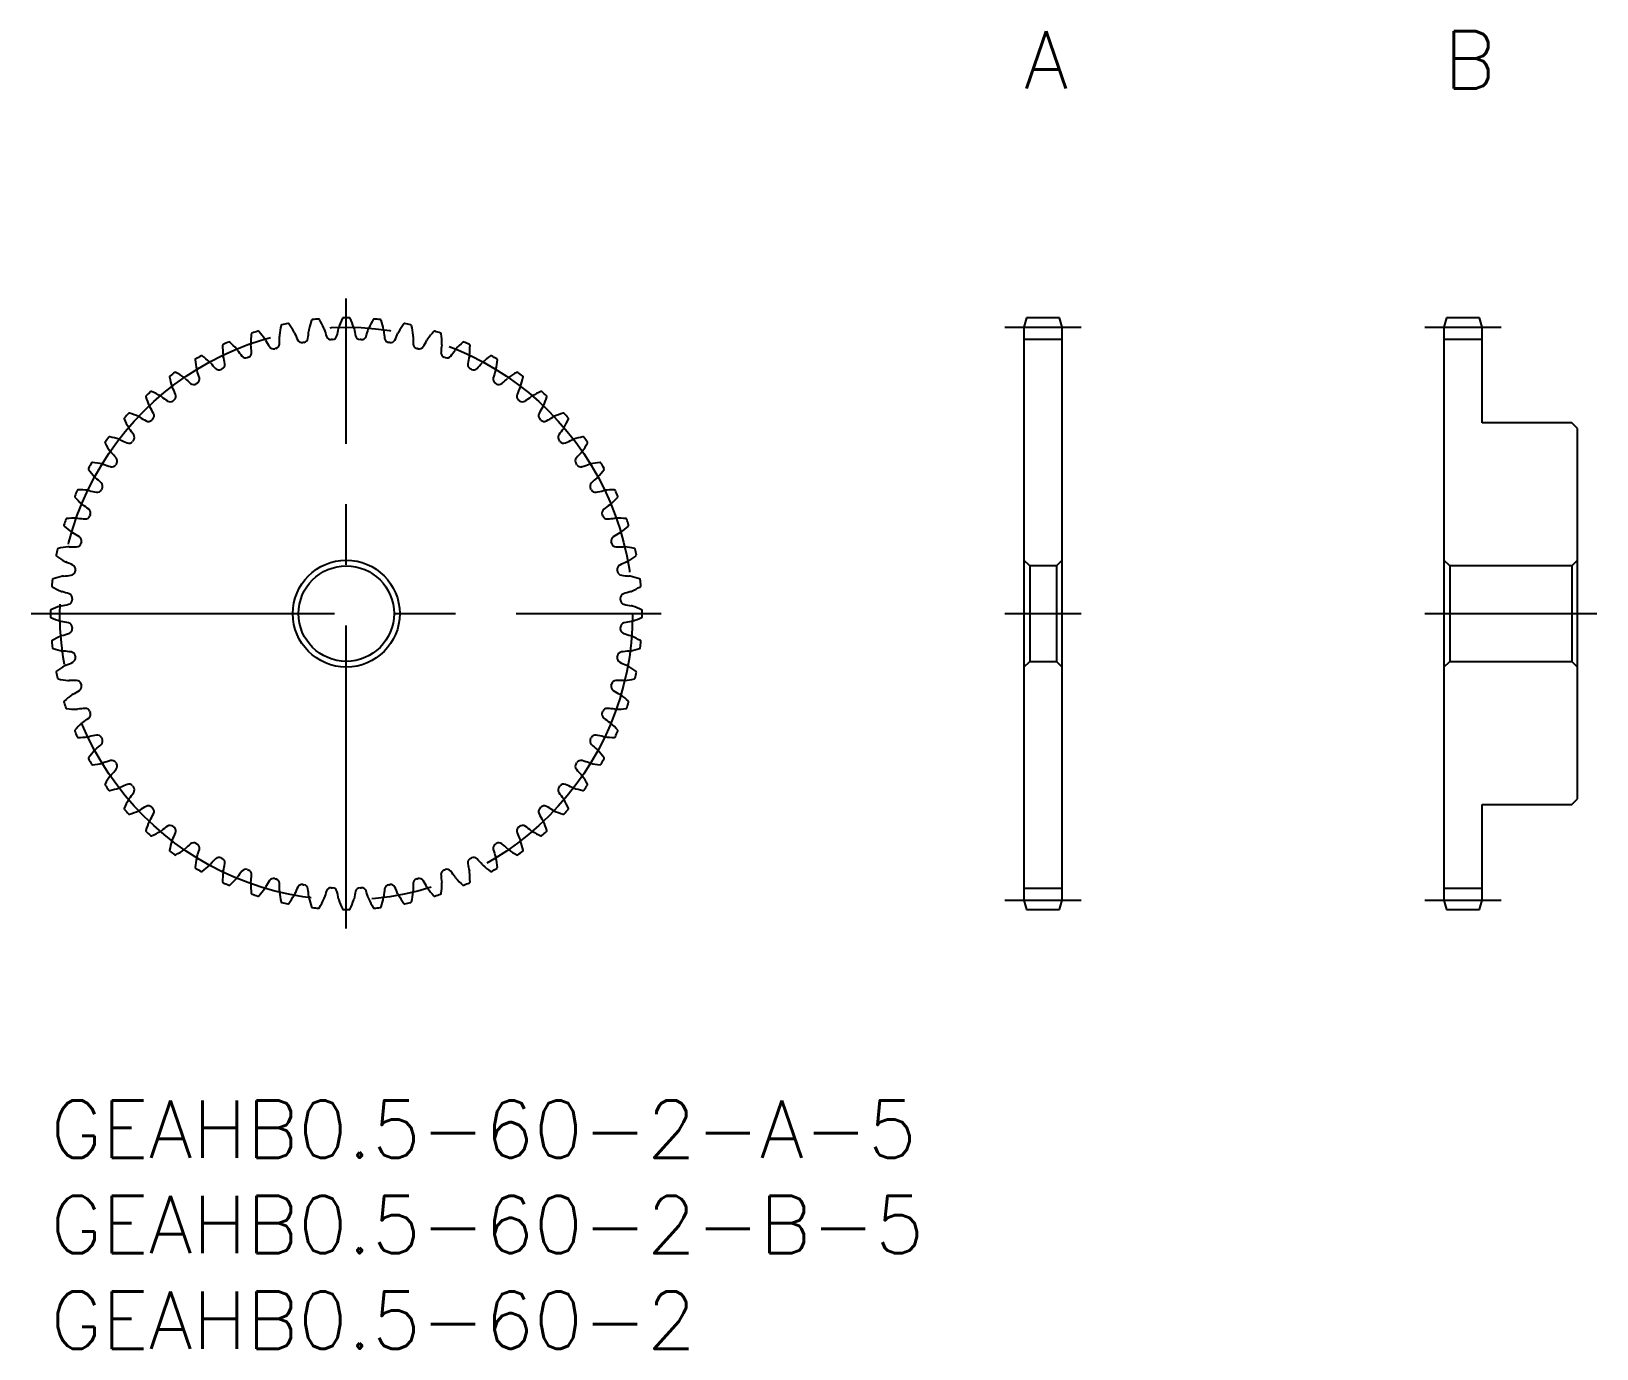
# Model space of a CAD drawing. Extents: x -1 to 81, y -13 to 56.
import ezdxf

# ---------------------------------------------------------------- set-up
doc = ezdxf.new("R2010")
doc.units = 0
doc.header["$LTSCALE"] = 0.5
doc.linetypes.add('CENTER', pattern=[50.8, 31.75, -6.35, 6.35, -6.35])
for name, color, linetype in [('MSM_CENTER', 1, 'CENTER'), ('MSM_CONTINUOUS', 7, 'CONTINUOUS'), ('MSM_PART_NUMBER', 7, 'CONTINUOUS')]:
    doc.layers.add(name, color=color, linetype=linetype)
doc.styles.get("Standard").update_dxf_attribs({"font": 'txt.shx', "height": 2, "bigfont": 'bigfont.shx'})

# ---------------------------------------------------------------- blocks, each defined once
blk = doc.blocks.new('*U3')
at = {"layer": 'MSM_PART_NUMBER'}
blk.add_text('GEAHB0.5-60-2-B-5', height=3, dxfattribs=at).set_placement((0, -8))
blk = doc.blocks.new('*U4')
at = {"layer": 'MSM_PART_NUMBER'}
blk.add_text('GEAHB0.5-60-2-A-5', height=3, dxfattribs=at).set_placement((0, -3))
blk = doc.blocks.new('*U5')
at = {"layer": 'MSM_PART_NUMBER'}
blk.add_text('GEAHB0.5-60-2', height=3, dxfattribs=at).set_placement((0, -13))
blk = doc.blocks.new('*U6')
at = {"layer": 'MSM_PART_NUMBER'}
blk.add_text('A', height=3, dxfattribs=at).set_placement((51, 53))
blk = doc.blocks.new('*U7')
at = {"layer": 'MSM_PART_NUMBER'}
blk.add_text('B', height=3, dxfattribs=at).set_placement((73, 53))

msp = doc.modelspace()

# ---------------------------------------------------------------- linework, layer by layer
at = {"layer": 'MSM_CENTER'}
for p, q in [((15.5, 9), (15.5, 42)), ((50, 40.5), (54, 40.5)), ((72, 40.5), (76, 40.5)), ((-1, 25.5), (32, 25.5)), ((50, 25.5), (54, 25.5)), ((72, 25.5), (81, 25.5)), ((50, 10.5), (54, 10.5)), ((72, 10.5), (76, 10.5))]:
    msp.add_line(p, q, dxfattribs=at)
msp.add_circle((15.5, 25.5), 15, dxfattribs=at)
at = {"layer": 'MSM_CONTINUOUS'}
for p, q in [((51.134, 41), (51, 40.5)), ((52.866, 41), (51.134, 41)), ((74.866, 41), (73.134, 41)), ((75, 40.5), (74.866, 41)), ((51, 40.5), (51, 10.5)), ((53, 40.5), (52.866, 41)), ((53, 10.5), (53, 40.5)), ((73.134, 41), (73, 40.5)), ((73, 40.5), (73, 10.5)), ((75, 35.5), (75, 40.5)), ((51, 39.875), (53, 39.875)), ((73, 39.875), (75, 39.875)), ((79.7, 35.5), (75, 35.5)), ((80, 35.2), (79.7, 35.5)), ((80, 15.8), (80, 35.2)), ((51.3, 28), (51, 28.3)), ((51.3, 28), (51.3, 23)), ((52.7, 28), (51.3, 28)), ((53, 28.3), (52.7, 28)), ((52.7, 28), (52.7, 23)), ((73.3, 28), (73, 28.3)), ((73.3, 28), (73.3, 23)), ((79.7, 28), (73.3, 28)), ((80, 28.3), (79.7, 28)), ((79.7, 28), (79.7, 23)), ((51, 22.7), (51.3, 23)), ((51.3, 23), (52.7, 23)), ((52.7, 23), (53, 22.7)), ((73, 22.7), (73.3, 23)), ((73.3, 23), (79.7, 23)), ((79.7, 23), (80, 22.7)), ((79.7, 15.5), (80, 15.8)), ((75, 10.5), (75, 15.5)), ((75, 15.5), (79.7, 15.5)), ((51, 11.125), (53, 11.125)), ((73, 11.125), (75, 11.125)), ((51, 10.5), (51.134, 10)), ((51.134, 10), (52.866, 10)), ((52.866, 10), (53, 10.5)), ((73, 10.5), (73.134, 10)), ((73.134, 10), (74.866, 10)), ((74.866, 10), (75, 10.5))]:
    msp.add_line(p, q, dxfattribs=at)
for radius in [2.8, 2.5]:
    msp.add_circle((15.5, 25.5), radius, dxfattribs=at)
for centre, radius, start, end in [((15.5, 25.5), 15.5, 89.40385, 90.59615), ((10.573, 40.143), 0.05, 108.59615, 173.65134), ((15.5, 25.5), 15.5, 107.40385, 108.59615), ((10.879, 40.243), 0.05, 42.34866, 107.40385), ((7.22, 36.908), 5, 36.5, 42.34866), ((16.966, 39.52), 5, 167.65134, 173.5), ((12.131, 40.578), 0.05, 102.59615, 167.65134), ((15.5, 25.5), 15.5, 101.40385, 102.59615), ((12.445, 40.645), 0.05, 36.34866, 101.40385), ((8.458, 37.711), 5, 30.5, 36.34866), ((12.41, 40.039), 0.414, 21.46228, 30.50011), ((17.09, 41.879), 4.615, 201.46217, 206.37312), ((8.926, 40.586), 4.615, 351.62688, 356.53783), ((13.946, 40.282), 0.414, 167.49989, 176.53772), ((18.424, 39.289), 5, 161.65134, 167.5), ((13.725, 40.848), 0.05, 96.59615, 161.65134), ((15.5, 25.5), 15.5, 95.40385, 96.59615), ((14.045, 40.881), 0.05, 30.34866, 95.40385), ((9.773, 38.38), 5, 24.5, 30.34866), ((13.946, 40.282), 0.414, 15.46228, 24.50011), ((18.794, 41.623), 4.615, 195.46217, 200.37312), ((10.539, 41.19), 4.615, 345.62688, 350.53783), ((15.5, 40.363), 0.414, 161.49988, 170.53772), ((19.849, 38.908), 5, 155.65134, 161.5), ((15.339, 40.949), 0.05, 90.59615, 155.65134), ((15.661, 40.949), 0.05, 24.34866, 89.40385), ((11.151, 38.908), 5, 18.5, 24.34866), ((15.5, 40.363), 0.414, 9.46228, 18.50013), ((20.461, 41.19), 4.615, 189.46217, 194.37312), ((12.206, 41.623), 4.615, 339.62688, 344.53783), ((17.054, 40.282), 0.414, 155.49988, 164.53772), ((21.227, 38.38), 5, 149.65134, 155.5), ((16.955, 40.881), 0.05, 84.59615, 149.65134), ((15.5, 25.5), 15.5, 83.40385, 84.59615), ((17.275, 40.848), 0.05, 18.34866, 83.40385), ((12.576, 39.289), 5, 12.5, 18.34866), ((17.054, 40.282), 0.414, 3.46228, 12.50013), ((22.074, 40.586), 4.615, 183.46217, 188.37312), ((13.91, 41.879), 4.615, 333.62688, 338.53783), ((18.59, 40.039), 0.414, 149.49988, 158.53772), ((22.542, 37.711), 5, 143.65134, 149.5), ((18.555, 40.645), 0.05, 78.59615, 143.65134), ((15.5, 25.5), 15.5, 77.40385, 78.59615), ((18.869, 40.578), 0.05, 12.34866, 77.40385), ((14.034, 39.52), 5, 6.5, 12.34866), ((23.78, 36.908), 5, 137.65134, 143.5), ((20.121, 40.243), 0.05, 72.59615, 137.65134), ((15.5, 25.5), 15.5, 71.40385, 72.59615), ((20.427, 40.143), 0.05, 6.34866, 71.40385), ((9.069, 39.548), 0.05, 114.59615, 179.65134), ((14.019, 39.518), 5, 179.65134, 185.5), ((15.5, 25.5), 15.5, 113.40385, 114.59615), ((9.363, 39.679), 0.05, 48.34866, 113.40385), ((6.073, 35.98), 5, 42.5, 48.34866), ((15.493, 39.596), 5, 173.65134, 179.5), ((10.907, 39.636), 0.414, 179.49989, 188.53772), ((5.933, 38.889), 4.615, 3.62688, 8.53783), ((10.907, 39.636), 0.414, 27.46228, 36.50011), ((15.37, 41.955), 4.615, 207.46217, 212.37312), ((11.683, 39.618), 0.25, 212.37312, 285.13008), ((15.5, 25.5), 14.375, 104.86995, 105.13005), ((11.747, 39.635), 0.25, 284.86995, 357.62687), ((12.41, 40.039), 0.414, 173.49989, 182.53772), ((7.385, 39.816), 4.615, 357.62688, 2.53783), ((13.179, 39.94), 0.25, 206.37312, 279.13008), ((15.5, 25.5), 14.375, 98.86995, 99.13005), ((13.245, 39.95), 0.25, 278.86995, 351.62687), ((14.701, 40.103), 0.25, 200.37312, 273.13008), ((15.5, 25.5), 14.375, 92.86995, 93.13005), ((14.768, 40.107), 0.25, 272.86995, 345.62688), ((16.232, 40.107), 0.25, 194.37312, 267.13005), ((15.5, 25.5), 14.375, 86.86995, 87.13005), ((16.299, 40.103), 0.25, 266.86995, 339.62687), ((17.755, 39.95), 0.25, 188.37312, 261.13005), ((15.5, 25.5), 14.375, 80.86995, 81.13005), ((17.821, 39.94), 0.25, 260.86995, 333.62687), ((23.615, 39.816), 4.615, 177.46217, 182.37312), ((18.59, 40.039), 0.414, 357.46228, 6.50013), ((19.253, 39.635), 0.25, 182.37312, 255.13005), ((15.5, 25.5), 14.375, 74.86995, 75.13005), ((19.317, 39.618), 0.25, 254.86995, 327.62687), ((15.63, 41.955), 4.615, 327.62688, 332.53783), ((20.093, 39.636), 0.414, 143.49988, 152.53772), ((25.067, 38.889), 4.615, 171.46217, 176.37312), ((15.507, 39.596), 5, 0.5, 6.34866), ((20.093, 39.636), 0.414, 351.46228, 0.50013), ((24.927, 35.98), 5, 131.65134, 137.5), ((21.637, 39.679), 0.05, 66.59615, 131.65134), ((15.5, 25.5), 15.5, 65.40385, 66.59615), ((21.931, 39.548), 0.05, 0.34866, 65.40385), ((16.981, 39.518), 5, 354.5, 0.34866), ((7.636, 38.799), 0.05, 120.59615, 185.65134), ((12.562, 39.286), 5, 185.65134, 191.5), ((15.5, 25.5), 15.5, 119.40385, 120.59615), ((7.915, 38.96), 0.05, 54.34866, 119.40385), ((5.03, 34.937), 5, 48.5, 54.34866), ((8.068, 38.372), 0.414, 39.46228, 48.50011), ((11.951, 41.569), 4.615, 219.46217, 224.37312), ((8.89, 38.546), 0.25, 296.86989, 9.62687), ((9.454, 39.078), 0.414, 185.49989, 194.53772), ((4.586, 37.816), 4.615, 9.62688, 14.53783), ((9.454, 39.078), 0.414, 33.46228, 42.50011), ((13.65, 41.852), 4.615, 213.46217, 218.37312), ((10.228, 39.142), 0.25, 218.37312, 291.13008), ((15.5, 25.5), 14.375, 110.86995, 111.13005), ((10.29, 39.165), 0.25, 290.86995, 3.62687), ((20.71, 39.165), 0.25, 176.37312, 249.13005), ((15.5, 25.5), 14.375, 68.86995, 69.13005), ((20.772, 39.142), 0.25, 248.86995, 321.62687), ((17.35, 41.852), 4.615, 321.62688, 326.53783), ((21.546, 39.078), 0.414, 137.49988, 146.53772), ((22.11, 38.546), 0.25, 170.37312, 243.13005), ((26.414, 37.816), 4.615, 165.46217, 170.37312), ((21.546, 39.078), 0.414, 345.46228, 354.50013), ((19.049, 41.569), 4.615, 315.62688, 320.53783), ((22.932, 38.372), 0.414, 131.49988, 140.53772), ((25.97, 34.937), 5, 125.65134, 131.5), ((23.085, 38.96), 0.05, 60.59615, 125.65134), ((15.5, 25.5), 15.5, 59.40385, 60.59615), ((18.438, 39.286), 5, 348.5, 354.34866), ((23.364, 38.799), 0.05, 354.34866, 59.40385), ((6.289, 37.904), 0.05, 126.59615, 191.65134), ((11.137, 38.904), 5, 191.65134, 197.5), ((15.5, 25.5), 15.5, 125.40385, 126.59615), ((6.549, 38.093), 0.05, 60.34866, 125.40385), ((4.1, 33.791), 5, 54.5, 60.34866), ((6.763, 37.525), 0.414, 45.46228, 54.50011), ((10.291, 41.11), 4.615, 225.46217, 230.37312), ((8.068, 38.372), 0.414, 191.49989, 200.53772), ((3.358, 36.608), 4.615, 15.62688, 20.53783), ((7.563, 37.784), 0.25, 302.86989, 15.62687), ((8.831, 38.516), 0.25, 224.37312, 297.13008), ((15.5, 25.5), 14.375, 116.86995, 117.13005), ((15.5, 25.5), 14.375, 62.86995, 63.13005), ((22.169, 38.516), 0.25, 242.86995, 315.62687), ((23.437, 37.784), 0.25, 164.37312, 237.13006), ((27.642, 36.608), 4.615, 159.46217, 164.37312), ((22.932, 38.372), 0.414, 339.46228, 348.50013), ((20.709, 41.11), 4.615, 309.62688, 314.53783), ((24.237, 37.525), 0.414, 125.49988, 134.53772), ((26.9, 33.791), 5, 119.65134, 125.5), ((24.451, 38.093), 0.05, 54.59615, 119.65134), ((15.5, 25.5), 15.5, 53.40385, 54.59615), ((19.863, 38.904), 5, 342.5, 348.34866), ((24.711, 37.904), 0.05, 348.34866, 53.40385), ((5.043, 36.873), 0.05, 132.59615, 197.65134), ((15.5, 25.5), 15.5, 131.40385, 132.59615), ((5.282, 37.089), 0.05, 66.34866, 131.40385), ((3.296, 32.554), 5, 60.5, 66.34866), ((5.554, 36.546), 0.414, 51.46228, 60.50011), ((6.763, 37.525), 0.414, 197.49989, 206.53772), ((2.264, 35.278), 4.615, 21.62688, 26.53783), ((6.322, 36.887), 0.25, 308.86995, 21.62687), ((7.507, 37.747), 0.25, 230.37312, 303.13008), ((15.5, 25.5), 14.375, 122.86995, 123.13005), ((15.5, 25.5), 14.375, 56.86995, 57.13005), ((23.493, 37.747), 0.25, 236.86995, 309.62689), ((24.678, 36.887), 0.25, 158.37312, 231.13006), ((28.736, 35.278), 4.615, 153.46217, 158.37312), ((24.237, 37.525), 0.414, 333.46228, 342.50013), ((25.446, 36.546), 0.414, 119.49988, 128.53772), ((27.704, 32.554), 5, 113.65134, 119.5), ((25.718, 37.089), 0.05, 48.59615, 113.65134), ((15.5, 25.5), 15.5, 47.40385, 48.59615), ((25.957, 36.873), 0.05, 342.34866, 47.40385), ((9.76, 38.374), 5, 197.65134, 203.5), ((5.554, 36.546), 0.414, 203.49989, 212.53772), ((1.314, 33.841), 4.615, 27.62688, 32.53783), ((8.688, 40.48), 4.615, 231.46217, 236.37312), ((6.27, 36.845), 0.25, 236.37312, 309.13008), ((15.5, 25.5), 14.375, 128.86995, 129.13005), ((15.5, 25.5), 14.375, 50.86995, 51.13005), ((24.73, 36.845), 0.25, 230.86995, 303.62689), ((22.312, 40.48), 4.615, 303.62688, 308.53783), ((29.686, 33.841), 4.615, 147.46217, 152.37312), ((25.446, 36.546), 0.414, 327.46228, 336.50013), ((21.24, 38.374), 5, 336.5, 342.34866), ((3.911, 35.718), 0.05, 138.59615, 203.65134), ((8.446, 37.704), 5, 203.65134, 209.5), ((15.5, 25.5), 15.5, 137.40385, 138.59615), ((4.127, 35.957), 0.05, 72.34866, 137.40385), ((2.626, 31.24), 5, 66.5, 72.34866), ((4.454, 35.446), 0.414, 57.46228, 66.50011), ((7.159, 39.686), 4.615, 237.46217, 242.37312), ((5.135, 35.818), 0.25, 242.37312, 315.13008), ((15.5, 25.5), 14.375, 134.86995, 135.13005), ((5.182, 35.865), 0.25, 314.86989, 27.62687), ((25.818, 35.865), 0.25, 152.37312, 225.13006), ((15.5, 25.5), 14.375, 44.86995, 45.13005), ((25.865, 35.818), 0.25, 224.86995, 297.62689), ((23.841, 39.686), 4.615, 297.62688, 302.53783), ((26.546, 35.446), 0.414, 113.49988, 122.53772), ((28.374, 31.24), 5, 107.65134, 113.5), ((26.873, 35.957), 0.05, 42.59615, 107.65134), ((22.554, 37.704), 5, 330.5, 336.34866), ((15.5, 25.5), 15.5, 41.40385, 42.59615), ((27.089, 35.718), 0.05, 336.34866, 41.40385), ((2.907, 34.451), 0.05, 144.59615, 209.65134), ((15.5, 25.5), 15.5, 143.40385, 144.59615), ((3.096, 34.711), 0.05, 78.34866, 143.40385), ((2.096, 29.863), 5, 72.5, 78.34866), ((3.475, 34.237), 0.414, 63.46228, 72.50013), ((5.722, 38.736), 4.615, 243.46217, 248.37312), ((4.113, 34.678), 0.25, 248.37312, 321.13008), ((4.454, 35.446), 0.414, 209.49989, 218.53772), ((0.52, 32.312), 4.615, 33.62688, 38.53783), ((15.5, 25.5), 14.375, 140.86995, 141.13005), ((4.155, 34.73), 0.25, 320.86989, 33.62687), ((26.845, 34.73), 0.25, 146.37312, 219.13006), ((30.48, 32.312), 4.615, 141.46217, 146.37312), ((15.5, 25.5), 14.375, 38.86995, 39.13005), ((26.887, 34.678), 0.25, 218.86995, 291.62689), ((26.546, 35.446), 0.414, 321.46228, 330.50013), ((25.278, 38.736), 4.615, 291.62688, 296.53783), ((27.525, 34.237), 0.414, 107.49988, 116.53772), ((28.904, 29.863), 5, 101.65134, 107.5), ((27.904, 34.711), 0.05, 36.59615, 101.65134), ((15.5, 25.5), 15.5, 35.40385, 36.59615), ((28.093, 34.451), 0.05, 330.34866, 35.40385), ((7.209, 36.9), 5, 209.65134, 215.5), ((3.475, 34.237), 0.414, 215.49989, 224.53772), ((-0.11, 30.709), 4.615, 39.62688, 44.53783), ((3.253, 33.493), 0.25, 326.86989, 39.62687), ((27.747, 33.493), 0.25, 140.37312, 213.13006), ((31.11, 30.709), 4.615, 135.46217, 140.37312), ((27.525, 34.237), 0.414, 315.46228, 324.50013), ((23.791, 36.9), 5, 324.5, 330.34866), ((2.04, 33.085), 0.05, 150.59615, 215.65134), ((15.5, 25.5), 15.5, 149.40385, 150.59615), ((6.063, 35.97), 5, 215.65134, 221.5), ((2.201, 33.364), 0.05, 84.34866, 149.40385), ((1.714, 28.438), 5, 78.5, 84.34866), ((2.628, 32.932), 0.414, 69.46228, 78.50013), ((4.392, 37.642), 4.615, 249.46217, 254.37312), ((3.216, 33.437), 0.25, 254.37312, 327.13008), ((15.5, 25.5), 14.375, 146.86995, 147.13005), ((15.5, 25.5), 14.375, 32.86995, 33.13005), ((27.784, 33.437), 0.25, 212.86995, 285.62689), ((26.608, 37.642), 4.615, 285.62688, 290.53783), ((28.372, 32.932), 0.414, 101.49988, 110.53772), ((29.286, 28.438), 5, 95.65134, 101.5), ((24.937, 35.97), 5, 318.5, 324.34866), ((28.799, 33.364), 0.05, 30.59615, 95.65134), ((15.5, 25.5), 15.5, 29.40385, 30.59615), ((28.96, 33.085), 0.05, 324.34866, 29.40385), ((1.452, 31.931), 0.05, 90.34866, 155.40385), ((1.482, 26.981), 5, 84.5, 90.34866), ((2.628, 32.932), 0.414, 221.49989, 230.53772), ((-0.569, 29.049), 4.615, 45.62688, 50.53783), ((2.454, 32.11), 0.25, 260.37312, 333.13008), ((2.484, 32.169), 0.25, 332.86989, 45.62687), ((15.5, 25.5), 14.375, 152.86995, 153.13005), ((28.516, 32.169), 0.25, 134.37312, 207.13006), ((15.5, 25.5), 14.375, 26.86995, 27.13005), ((28.546, 32.11), 0.25, 206.86995, 279.62689), ((31.569, 29.049), 4.615, 129.46217, 134.37312), ((28.372, 32.932), 0.414, 309.46228, 318.50013), ((29.518, 26.981), 5, 89.65134, 95.5), ((29.548, 31.931), 0.05, 24.59615, 89.65134), ((1.321, 31.637), 0.05, 156.59615, 221.65134), ((15.5, 25.5), 15.5, 155.40385, 156.59615), ((5.02, 34.927), 5, 221.65134, 227.5), ((1.922, 31.546), 0.414, 227.49989, 236.53772), ((-0.852, 27.35), 4.615, 51.62688, 56.53783), ((1.922, 31.546), 0.414, 75.46228, 84.50011), ((3.184, 36.414), 4.615, 255.46217, 260.37312), ((27.816, 36.414), 4.615, 279.62688, 284.53783), ((29.078, 31.546), 0.414, 95.49988, 104.53772), ((31.852, 27.35), 4.615, 123.46217, 128.37312), ((29.078, 31.546), 0.414, 303.46228, 312.50013), ((25.98, 34.927), 5, 312.5, 318.34866), ((15.5, 25.5), 15.5, 23.40385, 24.59615), ((29.679, 31.637), 0.05, 318.34866, 23.40385), ((15.5, 25.5), 15.5, 161.40385, 162.59615), ((0.857, 30.427), 0.05, 96.34866, 161.40385), ((1.404, 25.507), 5, 90.5, 96.34866), ((1.364, 30.093), 0.414, 81.46228, 90.50013), ((2.111, 35.067), 4.615, 261.46217, 266.37312), ((1.835, 30.71), 0.25, 266.37312, 339.13008), ((1.858, 30.772), 0.25, 338.86989, 51.62687), ((15.5, 25.5), 14.375, 158.86995, 159.13005), ((29.142, 30.772), 0.25, 128.37312, 201.13007), ((15.5, 25.5), 14.375, 20.86995, 21.13005), ((29.165, 30.71), 0.25, 200.86995, 273.62689), ((28.889, 35.067), 4.615, 273.62688, 278.53783), ((29.636, 30.093), 0.414, 89.49988, 98.53772), ((29.596, 25.507), 5, 83.65134, 89.5), ((30.143, 30.427), 0.05, 18.59615, 83.65134), ((15.5, 25.5), 15.5, 17.40385, 18.59615), ((0.757, 30.121), 0.05, 162.59615, 227.65134), ((4.092, 33.78), 5, 227.65134, 233.5), ((1.364, 30.093), 0.414, 233.49989, 242.53772), ((-0.955, 25.63), 4.615, 57.62688, 62.53783), ((1.382, 29.317), 0.25, 344.86995, 57.62687), ((29.618, 29.317), 0.25, 122.37312, 195.13007), ((31.955, 25.63), 4.615, 117.46217, 122.37312), ((29.636, 30.093), 0.414, 297.46228, 306.50013), ((26.908, 33.78), 5, 306.5, 312.34866), ((30.243, 30.121), 0.05, 312.34866, 17.40385), ((15.5, 25.5), 15.5, 167.40385, 168.59615), ((0.422, 28.869), 0.05, 102.34866, 167.40385), ((1.48, 24.034), 5, 96.5, 102.34866), ((0.961, 28.59), 0.414, 87.46228, 96.50013), ((1.184, 33.615), 4.615, 267.46217, 272.37312), ((1.365, 29.253), 0.25, 272.37312, 345.13008), ((15.5, 25.5), 14.375, 164.86995, 165.13005), ((15.5, 25.5), 14.375, 14.86995, 15.13005), ((29.635, 29.253), 0.25, 194.86995, 267.62688), ((29.816, 33.615), 4.615, 267.62688, 272.53783), ((30.039, 28.59), 0.414, 83.49988, 92.53772), ((29.52, 24.034), 5, 77.65134, 83.5), ((30.578, 28.869), 0.05, 12.59615, 77.65134), ((15.5, 25.5), 15.5, 11.40385, 12.59615), ((0.355, 28.555), 0.05, 168.59615, 233.65134), ((3.289, 32.542), 5, 233.65134, 239.5), ((0.961, 28.59), 0.414, 239.49989, 248.53772), ((-0.879, 23.91), 4.615, 63.62688, 68.53783), ((1.06, 27.821), 0.25, 350.86995, 63.62687), ((29.94, 27.821), 0.25, 116.37312, 189.13007), ((31.879, 23.91), 4.615, 111.46217, 116.37312), ((30.039, 28.59), 0.414, 291.46228, 300.50013), ((27.711, 32.542), 5, 300.5, 306.34866), ((30.645, 28.555), 0.05, 306.34866, 11.40385), ((15.5, 25.5), 15.5, 173.40385, 174.59615), ((0.152, 27.275), 0.05, 108.34866, 173.40385), ((1.711, 22.576), 5, 102.5, 108.34866), ((0.718, 27.054), 0.414, 93.46228, 102.50013), ((0.414, 32.074), 4.615, 273.46217, 278.37312), ((1.05, 27.755), 0.25, 278.37312, 351.13008), ((15.5, 25.5), 14.375, 170.86995, 171.13005), ((15.5, 25.5), 14.375, 8.86995, 9.13005), ((29.95, 27.755), 0.25, 188.86995, 261.62689), ((30.586, 32.074), 4.615, 261.62688, 266.53783), ((30.282, 27.054), 0.414, 77.49988, 86.53772), ((29.289, 22.576), 5, 71.65134, 77.5), ((30.848, 27.275), 0.05, 6.59615, 71.65134), ((15.5, 25.5), 15.5, 5.40385, 6.59615), ((0.119, 26.955), 0.05, 174.59615, 239.65134), ((2.62, 31.227), 5, 239.65134, 245.5), ((0.718, 27.054), 0.414, 245.49989, 254.53772), ((-0.623, 22.206), 4.615, 69.62688, 74.53783), ((0.897, 26.299), 0.25, 356.86995, 69.62687), ((15.5, 25.5), 14.375, 176.86995, 177.13005), ((30.103, 26.299), 0.25, 110.37312, 183.13007), ((15.5, 25.5), 14.375, 2.86995, 3.13005), ((31.623, 22.206), 4.615, 105.46217, 110.37312), ((30.282, 27.054), 0.414, 285.46228, 294.50013), ((28.38, 31.227), 5, 294.5, 300.34866), ((30.881, 26.955), 0.05, 300.34866, 5.40385), ((15.5, 25.5), 15.5, 179.40385, 180.59615), ((0.051, 25.661), 0.05, 114.34866, 179.40385), ((2.092, 21.151), 5, 108.5, 114.34866), ((0.637, 25.5), 0.414, 99.46228, 108.50013), ((-0.19, 30.461), 4.615, 279.46217, 284.37312), ((0.893, 26.232), 0.25, 284.37312, 357.13008), ((30.107, 26.232), 0.25, 182.86995, 255.62687), ((31.19, 30.461), 4.615, 255.62688, 260.53783), ((30.363, 25.5), 0.414, 71.49988, 80.53772), ((28.908, 21.151), 5, 65.65134, 71.5), ((30.949, 25.661), 0.05, 0.59615, 65.65134), ((15.5, 25.5), 15.5, 359.40385, 0.59615), ((0.051, 25.339), 0.05, 180.59615, 245.65134), ((2.092, 29.849), 5, 245.65134, 251.5), ((0.637, 25.5), 0.414, 251.49989, 260.53772), ((-0.19, 20.539), 4.615, 75.62688, 80.53783), ((0.893, 24.768), 0.25, 2.86995, 75.62687), ((0.897, 24.701), 0.25, 290.37312, 3.13008), ((15.5, 25.5), 14.375, 182.86995, 183.13005), ((30.103, 24.701), 0.25, 176.86995, 249.62687), ((15.5, 25.5), 14.375, 356.86995, 357.13005), ((30.107, 24.768), 0.25, 104.37312, 177.13007), ((31.19, 20.539), 4.615, 99.46217, 104.37312), ((30.363, 25.5), 0.414, 279.46228, 288.50013), ((28.908, 29.849), 5, 288.5, 294.34866), ((30.949, 25.339), 0.05, 294.34866, 359.40385), ((0.119, 24.045), 0.05, 120.34866, 185.40385), ((15.5, 25.5), 15.5, 185.40385, 186.59615), ((2.62, 19.773), 5, 114.5, 120.34866), ((0.718, 23.946), 0.414, 105.46228, 114.50013), ((-0.623, 28.794), 4.615, 285.46217, 290.37312), ((31.623, 28.794), 4.615, 249.62688, 254.53783), ((30.282, 23.946), 0.414, 65.49988, 74.53772), ((28.38, 19.773), 5, 59.65134, 65.5), ((15.5, 25.5), 15.5, 353.40385, 354.59615), ((30.881, 24.045), 0.05, 354.59615, 59.65134), ((0.152, 23.725), 0.05, 186.59615, 251.65134), ((1.711, 28.424), 5, 251.65134, 257.5), ((0.718, 23.946), 0.414, 257.49989, 266.53772), ((0.414, 18.926), 4.615, 81.62688, 86.53783), ((1.05, 23.245), 0.25, 8.86995, 81.62687), ((1.06, 23.179), 0.25, 296.37312, 9.13008), ((15.5, 25.5), 14.375, 188.86995, 189.13005), ((29.94, 23.179), 0.25, 170.86995, 243.62687), ((15.5, 25.5), 14.375, 350.86995, 351.13005), ((29.95, 23.245), 0.25, 98.37312, 171.13007), ((30.586, 18.926), 4.615, 93.46217, 98.37312), ((30.282, 23.946), 0.414, 273.46228, 282.50013), ((29.289, 28.424), 5, 282.5, 288.34866), ((30.848, 23.725), 0.05, 288.34866, 353.40385), ((0.355, 22.445), 0.05, 126.34866, 191.40385), ((15.5, 25.5), 15.5, 191.40385, 192.59615), ((3.289, 18.458), 5, 120.5, 126.34866), ((0.961, 22.41), 0.414, 111.46228, 120.50013), ((-0.879, 27.09), 4.615, 291.46217, 296.37312), ((31.879, 27.09), 4.615, 243.62688, 248.53783), ((30.039, 22.41), 0.414, 59.49988, 68.53772), ((27.711, 18.458), 5, 53.65134, 59.5), ((15.5, 25.5), 15.5, 347.40385, 348.59615), ((30.645, 22.445), 0.05, 348.59615, 53.65134), ((0.422, 22.131), 0.05, 192.59615, 257.65134), ((1.48, 26.966), 5, 257.65134, 263.5), ((0.961, 22.41), 0.414, 263.49989, 272.53772), ((1.184, 17.385), 4.615, 87.62688, 92.53783), ((-0.955, 25.37), 4.615, 297.46217, 302.37312), ((1.365, 21.747), 0.25, 14.86995, 87.62687), ((1.382, 21.683), 0.25, 302.37312, 15.13008), ((15.5, 25.5), 14.375, 194.86995, 195.13005), ((29.618, 21.683), 0.25, 164.86995, 237.62687), ((15.5, 25.5), 14.375, 344.86995, 345.13005), ((29.635, 21.747), 0.25, 92.37312, 165.13007), ((31.955, 25.37), 4.615, 237.62688, 242.53783), ((29.816, 17.385), 4.615, 87.46217, 92.37312), ((30.039, 22.41), 0.414, 267.46228, 276.50011), ((29.52, 26.966), 5, 276.5, 282.34866), ((30.578, 22.131), 0.05, 282.34866, 347.40385), ((0.757, 20.879), 0.05, 132.34866, 197.40385), ((15.5, 25.5), 15.5, 197.40385, 198.59615), ((4.092, 17.22), 5, 126.5, 132.34866), ((0.857, 20.573), 0.05, 198.59615, 263.65134), ((1.404, 25.493), 5, 263.65134, 269.5), ((1.364, 20.907), 0.414, 117.46228, 126.50013), ((2.111, 15.933), 4.615, 93.62688, 98.53783), ((1.835, 20.29), 0.25, 20.86995, 93.62687), ((29.165, 20.29), 0.25, 86.37312, 159.13007), ((28.889, 15.933), 4.615, 81.46217, 86.37312), ((29.596, 25.493), 5, 270.5, 276.34866), ((29.636, 20.907), 0.414, 53.49988, 62.53772), ((26.908, 17.22), 5, 47.65134, 53.5), ((30.143, 20.573), 0.05, 276.34866, 341.40385), ((15.5, 25.5), 15.5, 341.40385, 342.59615), ((30.243, 20.879), 0.05, 342.59615, 47.65134), ((5.02, 16.073), 5, 132.5, 138.34866), ((1.364, 20.907), 0.414, 269.49989, 278.53772), ((1.922, 19.454), 0.414, 123.46228, 132.50011), ((-0.852, 23.65), 4.615, 303.46217, 308.37312), ((1.858, 20.228), 0.25, 308.37312, 21.13008), ((15.5, 25.5), 14.375, 200.86995, 201.13005), ((29.142, 20.228), 0.25, 158.86995, 231.62687), ((15.5, 25.5), 14.375, 338.86995, 339.13005), ((31.852, 23.65), 4.615, 231.62688, 236.53783), ((29.078, 19.454), 0.414, 47.49988, 56.53772), ((25.98, 16.073), 5, 41.65134, 47.5), ((29.636, 20.907), 0.414, 261.46228, 270.50013), ((1.321, 19.363), 0.05, 138.34866, 203.40385), ((15.5, 25.5), 15.5, 203.40385, 204.59615), ((1.452, 19.069), 0.05, 204.59615, 269.65134), ((1.482, 24.019), 5, 269.65134, 275.5), ((1.922, 19.454), 0.414, 275.49989, 284.53772), ((3.184, 14.586), 4.615, 99.62688, 104.53783), ((2.454, 18.89), 0.25, 26.86995, 99.62687), ((2.484, 18.831), 0.25, 314.37312, 27.13008), ((15.5, 25.5), 14.375, 206.86995, 207.13005), ((28.516, 18.831), 0.25, 152.86989, 225.62687), ((15.5, 25.5), 14.375, 332.86995, 333.13005), ((28.546, 18.89), 0.25, 80.37312, 153.13007), ((27.816, 14.586), 4.615, 75.46217, 80.37312), ((29.078, 19.454), 0.414, 255.46228, 264.50011), ((29.518, 24.019), 5, 264.5, 270.34866), ((29.548, 19.069), 0.05, 270.34866, 335.40385), ((15.5, 25.5), 15.5, 335.40385, 336.59615), ((29.679, 19.363), 0.05, 336.59615, 41.65134), ((6.063, 15.03), 5, 138.5, 144.34866), ((2.628, 18.068), 0.414, 129.46228, 138.50011), ((-0.569, 21.951), 4.615, 309.46217, 314.37312), ((31.569, 21.951), 4.615, 225.62688, 230.53783), ((28.372, 18.068), 0.414, 41.49988, 50.53772), ((24.937, 15.03), 5, 35.65134, 41.5), ((2.04, 17.915), 0.05, 144.34866, 209.40385), ((15.5, 25.5), 15.5, 209.40385, 210.59615), ((2.201, 17.636), 0.05, 210.59615, 275.65134), ((1.714, 22.562), 5, 275.65134, 281.5), ((2.628, 18.068), 0.414, 281.49989, 290.53772), ((4.392, 13.358), 4.615, 105.62688, 110.53783), ((3.216, 17.563), 0.25, 32.86995, 105.62687), ((-0.11, 20.291), 4.615, 315.46217, 320.37312), ((15.5, 25.5), 14.375, 212.86995, 213.13005), ((3.253, 17.507), 0.25, 320.37312, 33.13008), ((27.747, 17.507), 0.25, 146.86989, 219.62687), ((15.5, 25.5), 14.375, 326.86995, 327.13005), ((31.11, 20.291), 4.615, 219.62688, 224.53783), ((27.784, 17.563), 0.25, 74.37312, 147.13007), ((26.608, 13.358), 4.615, 69.46217, 74.37312), ((28.372, 18.068), 0.414, 249.46228, 258.50013), ((29.286, 22.562), 5, 258.5, 264.34866), ((28.799, 17.636), 0.05, 264.34866, 329.40385), ((15.5, 25.5), 15.5, 329.40385, 330.59615), ((28.96, 17.915), 0.05, 330.59615, 35.65134), ((2.907, 16.549), 0.05, 150.34866, 215.40385), ((7.209, 14.1), 5, 144.5, 150.34866), ((15.5, 25.5), 15.5, 215.40385, 216.59615), ((3.475, 16.763), 0.414, 135.46228, 144.50011), ((5.722, 12.264), 4.615, 111.62688, 116.53783), ((4.113, 16.322), 0.25, 38.86995, 111.62687), ((15.5, 25.5), 14.375, 218.86995, 219.13005), ((4.155, 16.27), 0.25, 326.37312, 39.13008), ((26.845, 16.27), 0.25, 140.86995, 213.62687), ((15.5, 25.5), 14.375, 320.86995, 321.13005), ((26.887, 16.322), 0.25, 68.37312, 141.13007), ((25.278, 12.264), 4.615, 63.46217, 68.37312), ((27.525, 16.763), 0.414, 35.49988, 44.53772), ((23.791, 14.1), 5, 29.65134, 35.5), ((15.5, 25.5), 15.5, 323.40385, 324.59615), ((28.093, 16.549), 0.05, 324.59615, 29.65134), ((3.096, 16.289), 0.05, 216.59615, 281.65134), ((2.096, 21.137), 5, 281.65134, 287.5), ((3.475, 16.763), 0.414, 287.49989, 296.53772), ((8.446, 13.296), 5, 150.5, 156.34866), ((4.454, 15.554), 0.414, 141.46228, 150.50013), ((0.52, 18.688), 4.615, 321.46217, 326.37312), ((30.48, 18.688), 4.615, 213.62688, 218.53783), ((26.546, 15.554), 0.414, 29.49988, 38.53772), ((22.554, 13.296), 5, 23.65134, 29.5), ((27.525, 16.763), 0.414, 243.46228, 252.50013), ((28.904, 21.137), 5, 252.5, 258.34866), ((27.904, 16.289), 0.05, 258.34866, 323.40385), ((3.911, 15.282), 0.05, 156.34866, 221.40385), ((15.5, 25.5), 15.5, 221.40385, 222.59615), ((4.127, 15.043), 0.05, 222.59615, 287.65134), ((2.626, 19.76), 5, 287.65134, 293.5), ((4.454, 15.554), 0.414, 293.49989, 302.53772), ((7.159, 11.314), 4.615, 117.62688, 122.53783), ((5.135, 15.182), 0.25, 44.86995, 117.62687), ((1.314, 17.159), 4.615, 327.46217, 332.37312), ((15.5, 25.5), 14.375, 224.86995, 225.13005), ((5.182, 15.135), 0.25, 332.37312, 45.13008), ((25.818, 15.135), 0.25, 134.86995, 207.62687), ((29.686, 17.159), 4.615, 207.62688, 212.53783), ((15.5, 25.5), 14.375, 314.86995, 315.13005), ((25.865, 15.182), 0.25, 62.37312, 135.13007), ((23.841, 11.314), 4.615, 57.46217, 62.37312), ((26.546, 15.554), 0.414, 237.46228, 246.50013), ((28.374, 19.76), 5, 246.5, 252.34866), ((26.873, 15.043), 0.05, 252.34866, 317.40385), ((15.5, 25.5), 15.5, 317.40385, 318.59615), ((27.089, 15.282), 0.05, 318.59615, 23.65134), ((5.043, 14.127), 0.05, 162.34866, 227.40385), ((9.76, 12.626), 5, 156.5, 162.34866), ((15.5, 25.5), 15.5, 227.40385, 228.59615), ((5.554, 14.454), 0.414, 147.46228, 156.50013), ((3.296, 18.446), 5, 293.65134, 299.5), ((5.554, 14.454), 0.414, 299.49989, 308.53772), ((8.688, 10.52), 4.615, 123.62688, 128.53783), ((6.27, 14.155), 0.25, 50.86995, 123.62687), ((2.264, 15.722), 4.615, 333.46217, 338.37312), ((15.5, 25.5), 14.375, 230.86995, 231.13005), ((6.322, 14.113), 0.25, 338.37312, 51.13008), ((24.678, 14.113), 0.25, 128.86995, 201.62687), ((28.736, 15.722), 4.615, 201.62688, 206.53783), ((15.5, 25.5), 14.375, 308.86995, 309.13005), ((24.73, 14.155), 0.25, 56.37312, 129.13007), ((22.312, 10.52), 4.615, 51.46217, 56.37312), ((25.446, 14.454), 0.414, 231.46228, 240.50013), ((27.704, 18.446), 5, 240.5, 246.34866), ((15.5, 25.5), 15.5, 311.40385, 312.59615), ((25.446, 14.454), 0.414, 23.49988, 32.53772), ((21.24, 12.626), 5, 17.65134, 23.5), ((25.957, 14.127), 0.05, 312.59615, 17.65134), ((5.282, 13.911), 0.05, 228.59615, 293.65134), ((11.137, 12.096), 5, 162.5, 168.34866), ((6.763, 13.475), 0.414, 153.46228, 162.50013), ((4.1, 17.209), 5, 299.65134, 305.5), ((6.763, 13.475), 0.414, 305.49989, 314.53772), ((10.291, 9.89), 4.615, 129.62688, 134.53783), ((7.507, 13.253), 0.25, 56.86995, 129.62687), ((15.5, 25.5), 14.375, 236.86995, 237.13005), ((3.358, 14.392), 4.615, 339.46217, 344.37312), ((7.563, 13.216), 0.25, 344.37312, 57.13008), ((23.437, 13.216), 0.25, 122.86989, 195.62687), ((27.642, 14.392), 4.615, 195.62688, 200.53783), ((15.5, 25.5), 14.375, 302.86995, 303.13005), ((23.493, 13.253), 0.25, 50.37312, 123.13007), ((20.709, 9.89), 4.615, 45.46217, 50.37312), ((24.237, 13.475), 0.414, 225.46228, 234.50013), ((26.9, 17.209), 5, 234.5, 240.34866), ((24.237, 13.475), 0.414, 17.49988, 26.53772), ((19.863, 12.096), 5, 11.65134, 17.5), ((25.718, 13.911), 0.05, 246.34866, 311.40385), ((6.289, 13.096), 0.05, 168.34866, 233.40385), ((15.5, 25.5), 15.5, 233.40385, 234.59615), ((6.549, 12.907), 0.05, 234.59615, 299.65134), ((12.562, 11.714), 5, 168.5, 174.34866), ((8.068, 12.628), 0.414, 159.46228, 168.50011), ((5.03, 16.063), 5, 305.65134, 311.5), ((8.068, 12.628), 0.414, 311.49989, 320.53772), ((11.951, 9.431), 4.615, 135.62688, 140.53783), ((8.831, 12.484), 0.25, 62.86995, 135.62687), ((15.5, 25.5), 14.375, 242.86995, 243.13005), ((8.89, 12.454), 0.25, 350.37312, 63.13008), ((4.586, 13.184), 4.615, 345.46217, 350.37312), ((22.11, 12.454), 0.25, 116.86995, 189.62687), ((26.414, 13.184), 4.615, 189.62688, 194.53783), ((15.5, 25.5), 14.375, 296.86995, 297.13005), ((22.169, 12.484), 0.25, 44.37312, 117.13007), ((19.049, 9.431), 4.615, 39.46217, 44.37312), ((22.932, 12.628), 0.414, 219.46228, 228.50013), ((25.97, 16.063), 5, 228.5, 234.34866), ((22.932, 12.628), 0.414, 11.49988, 20.53772), ((18.438, 11.714), 5, 5.65134, 11.5), ((24.451, 12.907), 0.05, 240.34866, 305.40385), ((15.5, 25.5), 15.5, 305.40385, 306.59615), ((24.711, 13.096), 0.05, 306.59615, 11.65134), ((7.636, 12.201), 0.05, 174.34866, 239.40385), ((15.5, 25.5), 15.5, 239.40385, 240.59615), ((7.915, 12.04), 0.05, 240.59615, 305.65134), ((14.019, 11.482), 5, 174.5, 180.34866), ((9.454, 11.922), 0.414, 165.46228, 174.50011), ((6.073, 15.02), 5, 311.65134, 317.5), ((9.454, 11.922), 0.414, 317.49989, 326.53772), ((13.65, 9.148), 4.615, 141.62688, 146.53783), ((10.228, 11.858), 0.25, 68.86995, 141.62687), ((15.5, 25.5), 14.375, 248.86995, 249.13005), ((10.29, 11.835), 0.25, 356.37312, 69.13007), ((5.933, 12.111), 4.615, 351.46217, 356.37312), ((15.37, 9.045), 4.615, 147.62688, 152.53783), ((11.683, 11.382), 0.25, 74.86995, 147.62687), ((15.5, 25.5), 14.375, 254.86995, 255.13005), ((11.747, 11.365), 0.25, 2.37312, 75.13007), ((19.253, 11.365), 0.25, 104.86989, 177.62687), ((15.5, 25.5), 14.375, 284.86995, 285.13005), ((19.317, 11.382), 0.25, 32.37312, 105.13007), ((15.63, 9.045), 4.615, 27.46217, 32.37312), ((20.71, 11.835), 0.25, 110.86989, 183.62687), ((25.067, 12.111), 4.615, 183.62688, 188.53783), ((15.5, 25.5), 14.375, 290.86995, 291.13005), ((20.772, 11.858), 0.25, 38.37312, 111.13007), ((17.35, 9.148), 4.615, 33.46217, 38.37312), ((21.546, 11.922), 0.414, 213.46228, 222.50013), ((24.927, 15.02), 5, 222.5, 228.34866), ((21.546, 11.922), 0.414, 5.49988, 14.53772), ((16.981, 11.482), 5, 359.65134, 5.5), ((23.085, 12.04), 0.05, 234.34866, 299.40385), ((15.5, 25.5), 15.5, 299.40385, 300.59615), ((23.364, 12.201), 0.05, 300.59615, 5.65134), ((9.069, 11.452), 0.05, 180.34866, 245.40385), ((15.5, 25.5), 15.5, 245.40385, 246.59615), ((9.363, 11.321), 0.05, 246.59615, 311.65134), ((10.907, 11.364), 0.414, 171.46228, 180.50013), ((15.493, 11.404), 5, 180.5, 186.34866), ((10.573, 10.857), 0.05, 186.34866, 251.40385), ((15.5, 25.5), 15.5, 251.40385, 252.59615), ((10.879, 10.757), 0.05, 252.59615, 317.65134), ((7.22, 14.092), 5, 317.65134, 323.5), ((10.907, 11.364), 0.414, 323.49989, 332.53772), ((7.385, 11.184), 4.615, 357.46217, 2.37312), ((12.41, 10.961), 0.414, 177.46228, 186.50013), ((16.966, 11.48), 5, 186.5, 192.34866), ((8.458, 13.289), 5, 323.65134, 329.5), ((12.41, 10.961), 0.414, 329.49989, 338.53772), ((17.09, 9.121), 4.615, 153.62688, 158.53783), ((13.179, 11.06), 0.25, 80.86995, 153.62687), ((15.5, 25.5), 14.375, 260.86995, 261.13005), ((13.245, 11.05), 0.25, 8.37312, 81.13007), ((8.926, 10.414), 4.615, 3.46217, 8.37312), ((13.946, 10.718), 0.414, 183.46228, 192.50013), ((18.794, 9.377), 4.615, 159.62688, 164.53783), ((14.701, 10.897), 0.25, 86.86995, 159.62687), ((15.5, 25.5), 14.375, 266.86995, 267.13005), ((14.768, 10.893), 0.25, 14.37312, 87.13007), ((10.539, 9.81), 4.615, 9.46217, 14.37312), ((20.461, 9.81), 4.615, 165.62688, 170.53783), ((16.232, 10.893), 0.25, 92.86995, 165.62687), ((15.5, 25.5), 14.375, 272.86995, 273.13005), ((16.299, 10.897), 0.25, 20.37312, 93.13007), ((12.206, 9.377), 4.615, 15.46217, 20.37312), ((17.054, 10.718), 0.414, 347.49989, 356.53772), ((22.074, 10.414), 4.615, 171.62688, 176.53783), ((17.755, 11.05), 0.25, 98.86995, 171.62687), ((15.5, 25.5), 14.375, 278.86995, 279.13005), ((17.821, 11.06), 0.25, 26.37312, 99.13007), ((13.91, 9.121), 4.615, 21.46217, 26.37312), ((18.59, 10.961), 0.414, 201.46228, 210.50013), ((22.542, 13.289), 5, 210.5, 216.34866), ((14.034, 11.48), 5, 347.65134, 353.5), ((23.615, 11.184), 4.615, 177.62688, 182.53783), ((18.59, 10.961), 0.414, 353.49989, 2.53772), ((20.093, 11.364), 0.414, 207.46228, 216.50013), ((23.78, 14.092), 5, 216.5, 222.34866), ((20.121, 10.757), 0.05, 222.34866, 287.40385), ((15.5, 25.5), 15.5, 287.40385, 288.59615), ((20.427, 10.857), 0.05, 288.59615, 353.65134), ((15.507, 11.404), 5, 353.65134, 359.5), ((20.093, 11.364), 0.414, 359.49989, 8.53772), ((21.637, 11.321), 0.05, 228.34866, 293.40385), ((15.5, 25.5), 15.5, 293.40385, 294.59615), ((21.931, 11.452), 0.05, 294.59615, 359.65134), ((12.131, 10.422), 0.05, 192.34866, 257.40385), ((15.5, 25.5), 15.5, 257.40385, 258.59615), ((12.445, 10.355), 0.05, 258.59615, 323.65134), ((18.424, 11.711), 5, 192.5, 198.34866), ((13.725, 10.152), 0.05, 198.34866, 263.40385), ((15.5, 25.5), 15.5, 263.40385, 264.59615), ((14.045, 10.119), 0.05, 264.59615, 329.65134), ((9.773, 12.62), 5, 329.65134, 335.5), ((13.946, 10.718), 0.414, 335.49989, 344.53772), ((15.5, 10.637), 0.414, 189.46228, 198.50011), ((19.849, 12.092), 5, 198.5, 204.34866), ((15.339, 10.051), 0.05, 204.34866, 269.40385), ((15.5, 25.5), 15.5, 269.40385, 270.59615), ((15.661, 10.051), 0.05, 270.59615, 335.65134), ((11.151, 12.092), 5, 335.65134, 341.5), ((15.5, 10.637), 0.414, 341.49989, 350.53772), ((17.054, 10.718), 0.414, 195.46228, 204.50011), ((21.227, 12.62), 5, 204.5, 210.34866), ((16.955, 10.119), 0.05, 210.34866, 275.40385), ((15.5, 25.5), 15.5, 275.40385, 276.59615), ((17.275, 10.152), 0.05, 276.59615, 341.65134), ((12.576, 11.711), 5, 341.65134, 347.5), ((18.555, 10.355), 0.05, 216.34866, 281.40385), ((15.5, 25.5), 15.5, 281.40385, 282.59615), ((18.869, 10.422), 0.05, 282.59615, 347.65134)]:
    msp.add_arc(centre, radius, start, end, dxfattribs=at)

# ---------------------------------------------------------------- block references
for name in ['*U6', '*U7', '*U4', '*U3', '*U5']:
    msp.add_blockref(name, (0, 0), dxfattribs=at)

doc.saveas('drawing.dxf')
